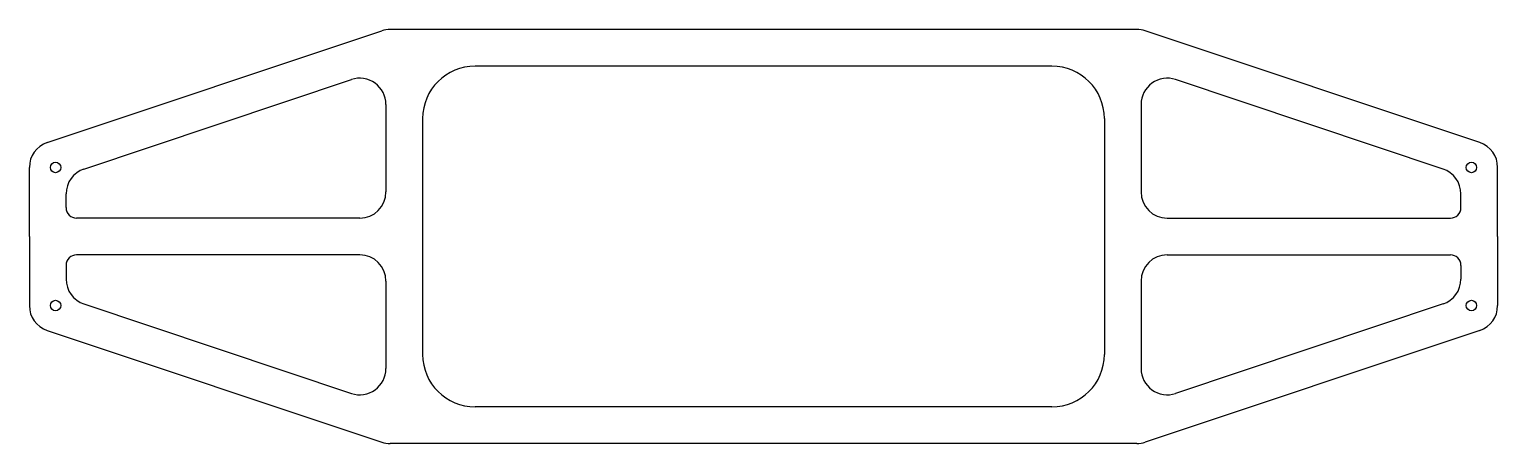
# Model space of a CAD drawing. Extents: x -140 to 140, y -40 to 39.
import ezdxf

# ---------------------------------------------------------------- set-up
doc = ezdxf.new("R2010")
doc.units = 0
doc.header["$MEASUREMENT"] = 0
doc.layers.add('MODELSKETCH_VISIBLE', color=7, linetype='CONTINUOUS')

msp = doc.modelspace()

# ---------------------------------------------------------------- linework, layer by layer
at = {"layer": 'MODELSKETCH_VISIBLE'}
for p, q in [((-136.59, 17.91), (-72.77, 39.24)), ((71.19, 39.5), (-71.19, 39.5)), ((136.59, 17.91), (72.77, 39.24)), ((55, 32.5), (-55, 32.5)), ((-129.59, 12.87), (-78.59, 29.92)), ((129.59, 12.87), (78.59, 29.92)), ((-72, 25.18), (-72, 8.5)), ((-65, 22.5), (-65, -22.5)), ((65, 22.5), (65, -22.5)), ((72, 25.18), (72, 8.5)), ((-140, 0), (-140, 13.17)), ((140, 0), (140, 13.17)), ((-133, 5.5), (-133, 8.13)), ((133, 5.5), (133, 8.13)), ((-77, 3.5), (-131, 3.5)), ((77, 3.5), (131, 3.5)), ((-140, 0), (-140, -13.17)), ((140, 0), (140, -13.17)), ((-133, -5.5), (-133, -8.13)), ((-77, -3.5), (-131, -3.5)), ((77, -3.5), (131, -3.5)), ((133, -5.5), (133, -8.13)), ((-72, -8.5), (-72, -25.18)), ((72, -8.5), (72, -25.18)), ((-129.59, -12.87), (-78.59, -29.92)), ((129.59, -12.87), (78.59, -29.92)), ((-136.59, -17.91), (-72.77, -39.24)), ((136.59, -17.91), (72.77, -39.24)), ((55, -32.5), (-55, -32.5)), ((71.19, -39.5), (-71.19, -39.5))]:
    msp.add_line(p, q, dxfattribs=at)
for centre in [(-135, 13.17), (-135, 13.17), (135, 13.17), (-135, -13.17), (-135, -13.17), (135, -13.17)]:
    msp.add_circle(centre, 1, dxfattribs=at)
for centre, radius, start, end in [((-71.19, 34.5), 5, 90, 108.483), ((71.19, 34.5), 5, 71.517, 90), ((-55, 22.5), 10, 90, 180), ((55, 22.5), 10, 0, 90), ((-77, 25.18), 5, 0, 108.483), ((77, 25.18), 5, 71.517, 180), ((-135, 13.17), 5, 108.483, 180), ((135, 13.17), 5, 0, 71.517), ((-128, 8.13), 5, 108.483, 180), ((128, 8.13), 5, 0, 71.517), ((-77, 8.5), 5, 270, 0), ((77, 8.5), 5, 180, 270), ((-131, 5.5), 2, 180, 270), ((131, 5.5), 2, 270, 0), ((-131, -5.5), 2, 90, 180), ((-77, -8.5), 5, 0, 90), ((77, -8.5), 5, 90, 180), ((131, -5.5), 2, 0, 90), ((-128, -8.13), 5, 180, 251.517), ((128, -8.13), 5, 288.483, 0), ((-135, -13.17), 5, 180, 251.517), ((135, -13.17), 5, 288.483, 0), ((-77, -25.18), 5, 251.517, 0), ((-55, -22.5), 10, 180, 270), ((55, -22.5), 10, 270, 0), ((77, -25.18), 5, 180, 288.483), ((-71.19, -34.5), 5, 251.517, 270), ((71.19, -34.5), 5, 270, 288.483)]:
    msp.add_arc(centre, radius, start, end, dxfattribs=at)

doc.saveas('drawing.dxf')
